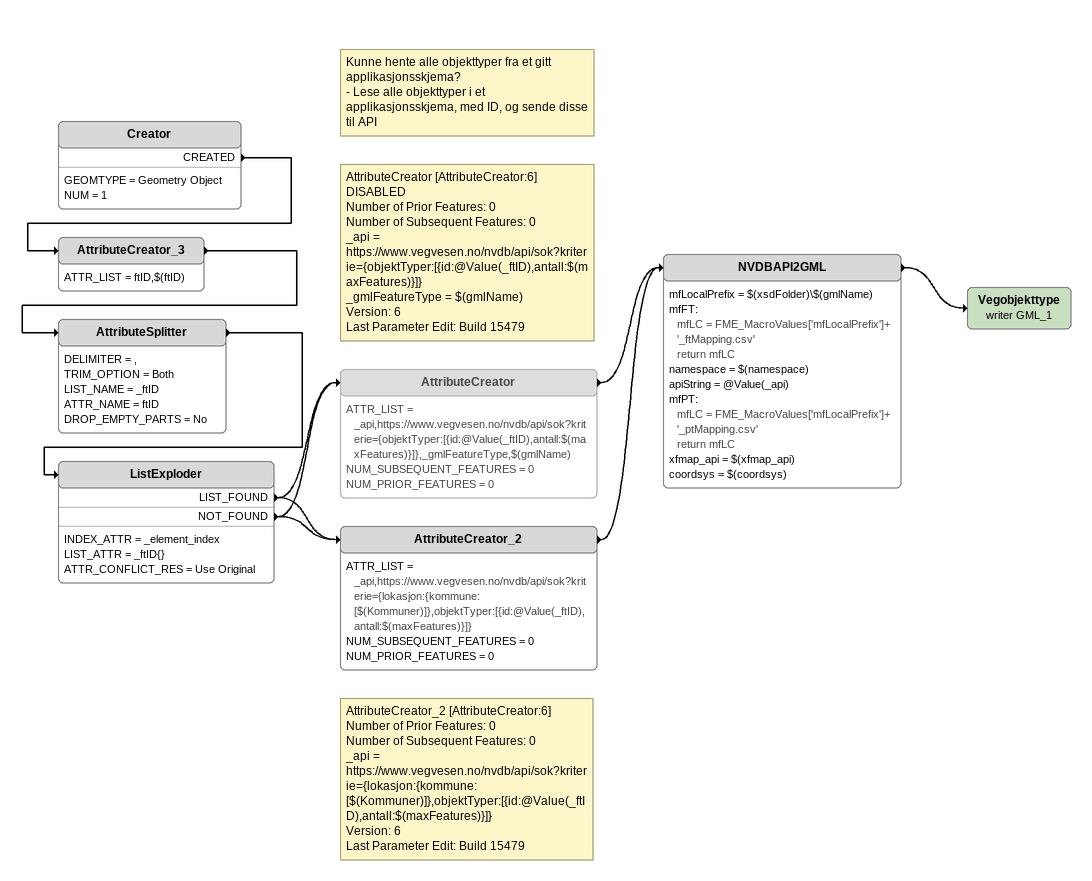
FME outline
Creator
    GEOMTYPE = Geometry Object
    NUM = 1
    CREATED -> AttributeCreator_3
AttributeCreator_3
    ATTR_LIST = ftID,$(ftID)
    -> AttributeSplitter
AttributeSplitter
    DELIMITER = ,
    TRIM_OPTION = Both
    LIST_NAME = _ftID
    ATTR_NAME = ftID
    DROP_EMPTY_PARTS = No
    -> ListExploder
ListExploder
    INDEX_ATTR = _element_index
    LIST_ATTR = _ftID{}
    ATTR_CONFLICT_RES = Use Original
    LIST_FOUND -> AttributeCreator
    LIST_FOUND -> AttributeCreator_2
    NOT_FOUND -> AttributeCreator_2
    NOT_FOUND -> AttributeCreator
Note: Kunne hente alle objekttyper fra et gitt applikasjonsskjema? / - Lese alle objekttyper i et applikasjonsskjema, med ID, og sende disse til API
Note: AttributeCreator [AttributeCreator:6] / DISABLED / Number of Prior Features: 0 / Number of Subsequent Features: 0 / _api = https://www.vegvesen.no/nvdb/api/sok?kriterie={objektTyper:[{id:@Value(_ftID),antall:$(maxFeatures)}]} / _gmlFeatureType = $(gmlName) / Version: 6 / Last Parameter Edit: Build 15479
AttributeCreator [off]
    ATTR_LIST = _api,https://www.vegvesen.no/nvdb/api/sok?kriterie={objektTyper:[{id:@Value(_ftID),antall:$(maxFeatures)}]},_gmlFeatureType,$(gmlName)
    NUM_SUBSEQUENT_FEATURES = 0
    NUM_PRIOR_FEATURES = 0
    -> NVDBAPI2GML
Note: AttributeCreator_2 [AttributeCreator:6] / Number of Prior Features: 0 / Number of Subsequent Features: 0 / _api = https://www.vegvesen.no/nvdb/api/sok?kriterie={lokasjon:{kommune: [$(Kommuner)]},objektTyper:[{id:@Value(_ftID),antall:$(maxFeatures)}]} / Version: 6 / Last Parameter Edit: Build 15479
AttributeCreator_2
    ATTR_LIST = _api,https://www.vegvesen.no/nvdb/api/sok?kriterie={lokasjon:{kommune: [$(Kommuner)]},objektTyper:[{id:@Value(_ftID),antall:$(maxFeatures)}]}
    NUM_SUBSEQUENT_FEATURES = 0
    NUM_PRIOR_FEATURES = 0
    -> NVDBAPI2GML
NVDBAPI2GML
    mfLocalPrefix = $(xsdFolder)\$(gmlName)
    mfFT:
      mfLC = FME_MacroValues['mfLocalPrefix']+ '_ftMapping.csv'
      return mfLC
    namespace = $(namespace)
    apiString = @Value(_api)
    mfPT:
      mfLC = FME_MacroValues['mfLocalPrefix']+ '_ptMapping.csv'
      return mfLC
    xfmap_api = $(xfmap_api)
    coordsys = $(coordsys)
    -> Vegobjekttype (writer GML_1)
Vegobjekttype (writer GML_1)
